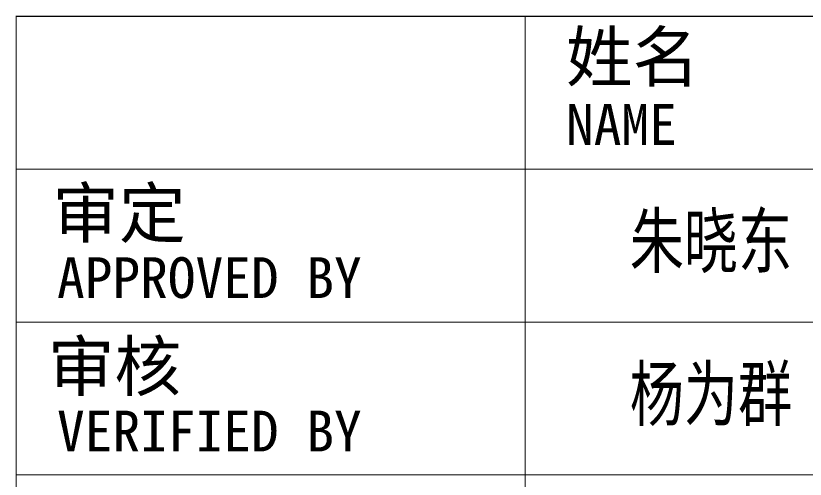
# Model space of a CAD drawing. Extents: x -186194 to 139607, y -228907 to -26595.
# Drawn here: x 128724 to 134540, y -206320 to -202910 of the extents above; entities that cross this region are included whole.
import ezdxf
from ezdxf.enums import TextEntityAlignment as Align

# ---------------------------------------------------------------- set-up
doc = ezdxf.new("R2010")
doc.units = 0
doc.header["$LTSCALE"] = 10
doc.header["$MEASUREMENT"] = 0
doc.layers.add('00-图签签名_10', color=10, linetype='Continuous')
doc.styles.add('华文细黑', font='STXIHEI_0.TTF', dxfattribs={"width": 0.75, "height": 10})
doc.styles.add('图签信息$0$华文细黑', font='STXIHEI_0.TTF', dxfattribs={"height": 10})

# ---------------------------------------------------------------- blocks, each defined once
blk = doc.blocks.new('图签信息')
at = {"const_width": 0.05}
for points in [[(-62.5, 103.262), (-2.5, 103.262), (-2.5, 163.262), (-62.5, 163.262), (-62.5, 103.262)], [(-37.5, 163.262), (-37.5, 103.262)], [(-62.5, 155.762), (-2.5, 155.762)], [(-62.5, 148.262), (-2.5, 148.262)], [(-62.5, 140.762), (-2.5, 140.762)]]:
    blk.add_lwpolyline(points, dxfattribs=at)
at = {"style": '图签信息$0$华文细黑'}
for s, height, p in [('姓名', 2.4, (-35.504, 162.474)), ('NAME', 2, (-35.5, 158.956)), ('审定', 2.4, (-60.729, 154.808)), ('APPROVED BY', 2, (-60.5, 151.442)), ('审核', 2.4, (-60.955, 147.294)), ('VERIFIED BY', 2, (-60.5, 143.915))]:
    blk.add_text(s, height=height, dxfattribs=at).set_placement(p, align=Align.TOP_LEFT)

msp = doc.modelspace()

# ---------------------------------------------------------------- block references
at = {"xscale": 150, "yscale": 150, "zscale": 150}
msp.add_blockref('图签信息', (138103.2, -227402.8), dxfattribs=at)

# ---------------------------------------------------------------- texts
at = {"layer": '00-图签签名_10', "char_height": 390, "attachment_point": 5, "style": '华文细黑'}
for s, insert, width in [('朱晓东', (133845.5, -204587.3), 22120.664), ('杨为群', (133845.5, -205712.3), 4814.662)]:
    msp.add_mtext(s, dxfattribs=dict(at, insert=insert, width=width))

doc.saveas('drawing.dxf')
